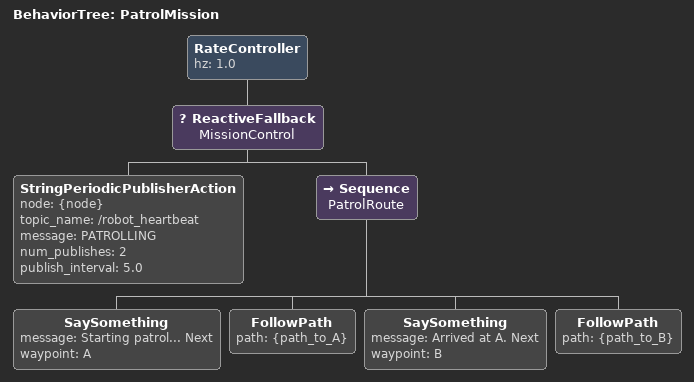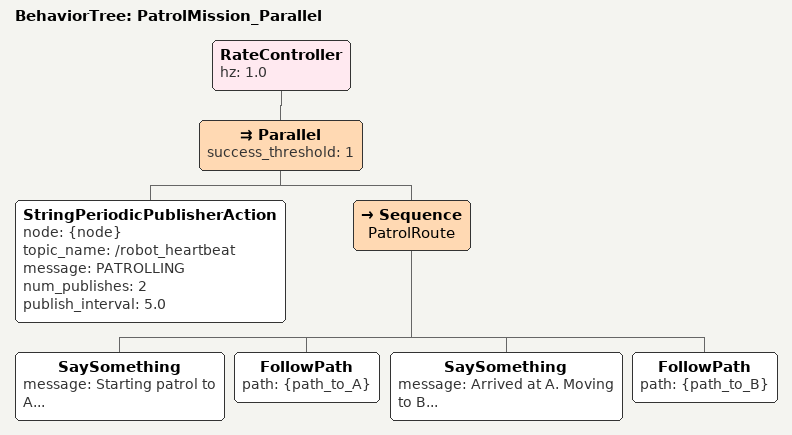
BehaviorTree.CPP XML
<root main_tree_to_execute="PatrolMission">
  <BehaviorTree ID="PatrolMission">
    <RateController hz="1.0">
      <ReactiveFallback name="MissionControl">

        <StringPeriodicPublisherAction
            node="{node}"
            topic_name="/robot_heartbeat"
            message="PATROLLING"
            num_publishes="2"
            publish_interval="5.0" />

        <Sequence name="PatrolRoute">
          <SaySomething message="Starting patrol... Next waypoint: A" />
          <FollowPath path="{path_to_A}" />
          <SaySomething message="Arrived at A. Next waypoint: B" />
          <FollowPath path="{path_to_B}" />
        </Sequence>
      </ReactiveFallback>
    </RateController>
  </BehaviorTree>

  <BehaviorTree ID="PatrolMission_Parallel">
    <RateController hz="1.0">
      <Parallel success_threshold="1">

        <StringPeriodicPublisherAction
            node="{node}"
            topic_name="/robot_heartbeat"
            message="PATROLLING"
            num_publishes="2"
            publish_interval="5.0" />

        <Sequence name="PatrolRoute">
          <SaySomething message="Starting patrol to A..." />
          <FollowPath path="{path_to_A}" />
          <SaySomething message="Arrived at A. Moving to B..." />
          <FollowPath path="{path_to_B}" />
        </Sequence>

      </Parallel>
    </RateController>
  </BehaviorTree>

</root>
